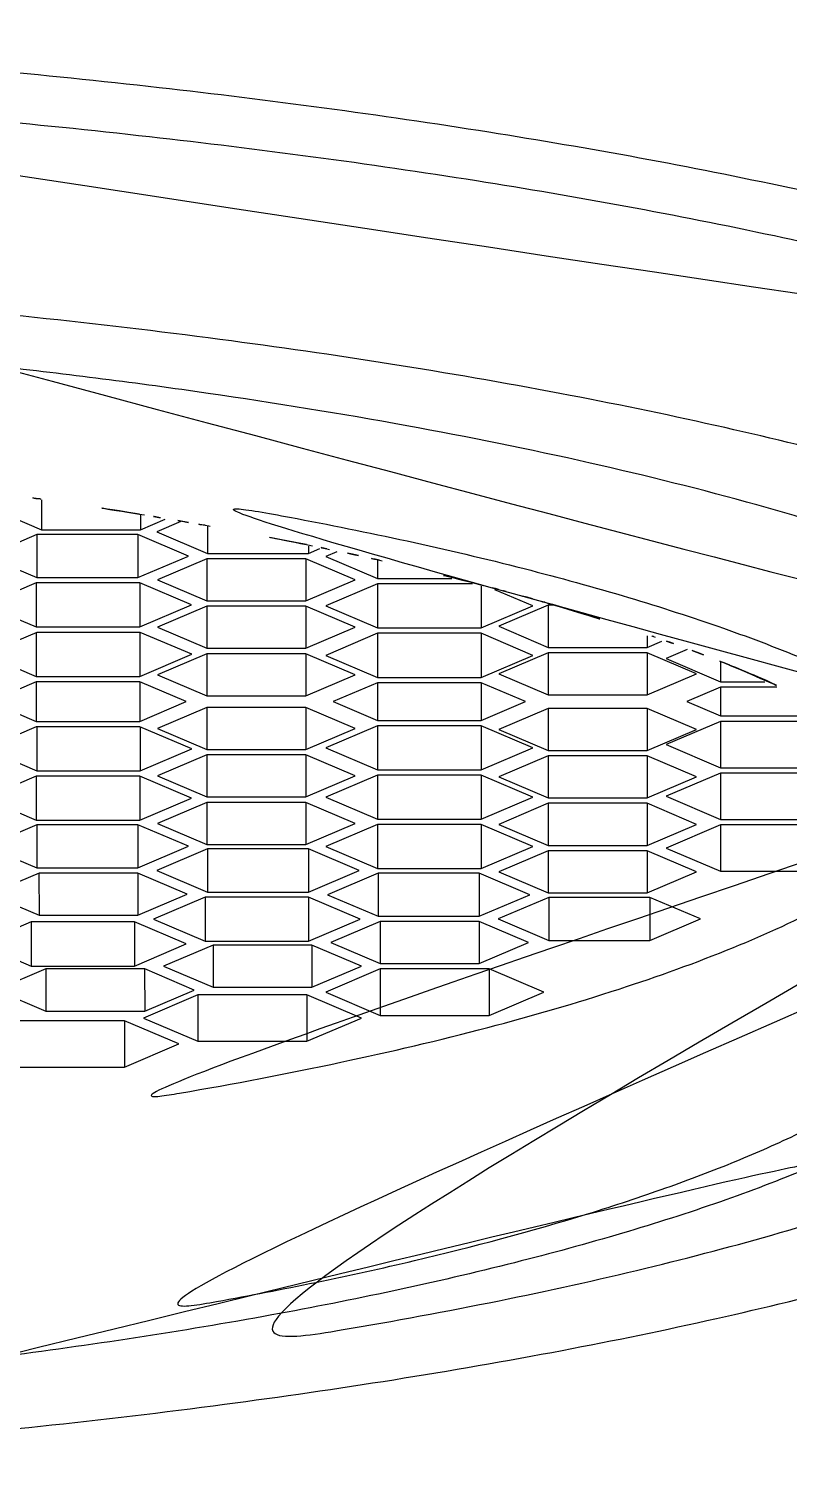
# Model space of a CAD drawing. Extents: x 16296660632 to 16296672714, y -37409619871 to -37409617455.
# Drawn here: x 16296672007.01 to 16296672010.48, y -37409617792.93 to -37409617786.32 of the extents above; entities that cross this region are included whole.
import ezdxf

# ---------------------------------------------------------------- set-up
doc = ezdxf.new("R2010")
doc.units = 0
doc.header["$LTSCALE"] = 10
doc.header["$MEASUREMENT"] = 0
doc.layers.get('0').update_dxf_attribs({"linetype": 'CONTINUOUS'})
doc.layers.add('02___PRT_ALL_AXES', color=7, linetype='CONTINUOUS')

msp = doc.modelspace()

# ---------------------------------------------------------------- linework, layer by layer
at = {"color": 7, "linetype": 'Continuous'}
for p, q in [((16296672006.846781, -37409617788.51413), (16296672007.07254, -37409617788.610237)), ((16296672007.072611, -37409617788.473824), (16296672007.07254, -37409617788.610237)), ((16296672007.524099, -37409617788.544403), (16296672007.524059, -37409617788.610237)), ((16296672007.524059, -37409617788.610237), (16296672007.637199, -37409617788.562073)), ((16296672007.708929, -37409617788.573288), (16296672007.598591, -37409617788.620247)), ((16296672007.82947, -37409617788.592133), (16296672007.829531, -37409617788.718567)), ((16296672007.05011, -37409617788.632553), (16296672006.81917, -37409617788.730858)), ((16296672007.050011, -37409617788.632553), (16296672007.05011, -37409617788.829163)), ((16296672007.51199, -37409617788.632553), (16296672007.05011, -37409617788.632553)), ((16296672007.07254, -37409617788.610237), (16296672007.524059, -37409617788.610237)), ((16296672007.51189, -37409617788.632553), (16296672007.51199, -37409617788.829163)), ((16296672007.742929, -37409617788.730858), (16296672007.51199, -37409617788.632553)), ((16296672007.598591, -37409617788.620247), (16296672007.829531, -37409617788.718567)), ((16296672006.81917, -37409617788.730858), (16296672007.05011, -37409617788.829163)), ((16296672007.51199, -37409617788.829163), (16296672007.742929, -37409617788.730858)), ((16296672007.829531, -37409617788.718567), (16296672008.29141, -37409617788.718567)), ((16296672008.291401, -37409617788.685669), (16296672008.29141, -37409617788.718567)), ((16296672008.29141, -37409617788.718567), (16296672008.34367, -37409617788.69632)), ((16296672008.42, -37409617788.711884), (16296672008.37088, -37409617788.73278)), ((16296672008.37088, -37409617788.73278), (16296672008.607, -37409617788.833298)), ((16296672007.827579, -37409617788.742867), (16296672007.60182, -37409617788.838966)), ((16296672007.827579, -37409617788.742867), (16296672007.827579, -37409617788.935066)), ((16296672008.2791, -37409617788.742867), (16296672007.827579, -37409617788.742867)), ((16296672008.2791, -37409617788.742867), (16296672008.2791, -37409617788.935066)), ((16296672008.50486, -37409617788.838966), (16296672008.2791, -37409617788.742867)), ((16296672008.607, -37409617788.749977), (16296672008.607, -37409617788.833298)), ((16296672007.048161, -37409617788.853462), (16296672006.81204, -37409617788.953979)), ((16296672007.048161, -37409617788.853462), (16296672007.048161, -37409617789.054489)), ((16296672007.520399, -37409617788.853462), (16296672007.048161, -37409617788.853462)), ((16296672007.05011, -37409617788.829163), (16296672007.51199, -37409617788.829163)), ((16296672007.520399, -37409617788.853462), (16296672007.520399, -37409617789.054489)), ((16296672007.756519, -37409617788.953979), (16296672007.520399, -37409617788.853462)), ((16296672007.60182, -37409617788.838966), (16296672007.827579, -37409617788.935066)), ((16296672008.2791, -37409617788.935066), (16296672008.50486, -37409617788.838966)), ((16296672008.607, -37409617788.857872), (16296672008.37088, -37409617788.958389)), ((16296672008.607, -37409617788.833298), (16296672008.94607, -37409617788.833298)), ((16296672008.607, -37409617788.857872), (16296672008.607, -37409617789.058899)), ((16296672009.03978, -37409617788.857872), (16296672008.607, -37409617788.857872)), ((16296672009.079241, -37409617788.868233), (16296672009.079241, -37409617789.058899)), ((16296672009.315359, -37409617788.958389), (16296672009.142599, -37409617788.884842)), ((16296672006.81204, -37409617788.953979), (16296672007.048161, -37409617789.054489)), ((16296672007.520399, -37409617789.054489), (16296672007.756519, -37409617788.953979)), ((16296672007.827579, -37409617788.959663), (16296672007.60182, -37409617789.055763)), ((16296672007.827579, -37409617788.935066), (16296672008.2791, -37409617788.935066)), ((16296672007.827579, -37409617788.959663), (16296672007.827579, -37409617789.151863)), ((16296672008.2791, -37409617788.959663), (16296672007.827579, -37409617788.959663)), ((16296672008.2791, -37409617788.959663), (16296672008.2791, -37409617789.151863)), ((16296672008.50486, -37409617789.055763), (16296672008.2791, -37409617788.959663)), ((16296672008.37088, -37409617788.958389), (16296672008.607, -37409617789.058899)), ((16296672009.079241, -37409617789.058899), (16296672009.315359, -37409617788.958389)), ((16296672009.386431, -37409617788.955254), (16296672009.160669, -37409617789.051353)), ((16296672009.386431, -37409617788.955254), (16296672009.386431, -37409617789.147453)), ((16296672009.410999, -37409617788.955254), (16296672009.386431, -37409617788.955254)), ((16296672007.048161, -37409617789.054489), (16296672007.520399, -37409617789.054489)), ((16296672007.60182, -37409617789.055763), (16296672007.827579, -37409617789.151863)), ((16296672008.2791, -37409617789.151863), (16296672008.50486, -37409617789.055763)), ((16296672008.607, -37409617789.058899), (16296672009.079241, -37409617789.058899)), ((16296672009.160669, -37409617789.051353), (16296672009.386431, -37409617789.147453)), ((16296672007.05081, -37409617789.079071), (16296672006.81337, -37409617789.180153)), ((16296672007.048161, -37409617789.079071), (16296672007.048161, -37409617789.280098)), ((16296672007.52305, -37409617789.079071), (16296672007.05081, -37409617789.079071)), ((16296672007.520399, -37409617789.079071), (16296672007.520399, -37409617789.280098)), ((16296672007.757839, -37409617789.179024), (16296672007.52305, -37409617789.079071)), ((16296672008.607, -37409617789.083481), (16296672008.37088, -37409617789.18399)), ((16296672008.607, -37409617789.083481), (16296672008.607, -37409617789.284508)), ((16296672009.079241, -37409617789.083481), (16296672008.607, -37409617789.083481)), ((16296672009.079241, -37409617789.083481), (16296672009.079241, -37409617789.284508)), ((16296672009.315359, -37409617789.18399), (16296672009.079241, -37409617789.083481)), ((16296672009.83795, -37409617789.095596), (16296672009.83795, -37409617789.147453)), ((16296672009.83795, -37409617789.147453), (16296672009.90575, -37409617789.118591)), ((16296672006.81337, -37409617789.180153), (16296672007.048161, -37409617789.280098)), ((16296672007.520399, -37409617789.280098), (16296672007.757839, -37409617789.179024)), ((16296672007.827579, -37409617789.176437), (16296672007.60182, -37409617789.272537)), ((16296672007.827579, -37409617789.151863), (16296672008.2791, -37409617789.151863)), ((16296672007.827579, -37409617789.176437), (16296672007.827579, -37409617789.368637)), ((16296672008.2791, -37409617789.176437), (16296672007.827579, -37409617789.176437)), ((16296672008.2791, -37409617789.176437), (16296672008.2791, -37409617789.368637)), ((16296672008.50486, -37409617789.272537), (16296672008.2791, -37409617789.176437)), ((16296672008.37088, -37409617789.18399), (16296672008.607, -37409617789.284508)), ((16296672009.079241, -37409617789.284508), (16296672009.315359, -37409617789.18399)), ((16296672009.386431, -37409617789.172028), (16296672009.160669, -37409617789.268143)), ((16296672009.386431, -37409617789.147453), (16296672009.83795, -37409617789.147453)), ((16296672009.386431, -37409617789.172028), (16296672009.386431, -37409617789.364227)), ((16296672009.83795, -37409617789.172028), (16296672009.386431, -37409617789.172028)), ((16296672009.83795, -37409617789.172028), (16296672009.83795, -37409617789.364227)), ((16296672010.063709, -37409617789.268143), (16296672009.83795, -37409617789.172028)), ((16296672010.021521, -37409617789.157837), (16296672009.924549, -37409617789.19912)), ((16296672009.924549, -37409617789.19912), (16296672010.173441, -37409617789.305069)), ((16296672010.173441, -37409617789.214607), (16296672010.173441, -37409617789.305069)), ((16296672007.048161, -37409617789.304672), (16296672006.83527, -37409617789.395287)), ((16296672007.048161, -37409617789.280098), (16296672007.520399, -37409617789.280098)), ((16296672007.048161, -37409617789.304672), (16296672007.048161, -37409617789.485924)), ((16296672007.520399, -37409617789.304672), (16296672007.048161, -37409617789.304672)), ((16296672007.520399, -37409617789.304672), (16296672007.520399, -37409617789.485924)), ((16296672007.73328, -37409617789.395287), (16296672007.520399, -37409617789.304672)), ((16296672007.60182, -37409617789.272537), (16296672007.827579, -37409617789.368637)), ((16296672008.2791, -37409617789.368637), (16296672008.50486, -37409617789.272537)), ((16296672008.607, -37409617789.309082), (16296672008.40447, -37409617789.395287)), ((16296672008.607, -37409617789.284508), (16296672009.079241, -37409617789.284508)), ((16296672008.607, -37409617789.309082), (16296672008.607, -37409617789.481506)), ((16296672009.079241, -37409617789.309082), (16296672008.607, -37409617789.309082)), ((16296672009.079241, -37409617789.309082), (16296672009.079241, -37409617789.481506)), ((16296672009.281771, -37409617789.395287), (16296672009.079241, -37409617789.309082)), ((16296672009.160669, -37409617789.268143), (16296672009.386431, -37409617789.364227)), ((16296672009.83795, -37409617789.364227), (16296672010.063709, -37409617789.268143)), ((16296672010.173441, -37409617789.329643), (16296672010.019211, -37409617789.395287)), ((16296672010.173441, -37409617789.305069), (16296672010.37532, -37409617789.305069)), ((16296672010.173441, -37409617789.329643), (16296672010.173441, -37409617789.460953)), ((16296672010.43018, -37409617789.329643), (16296672010.173441, -37409617789.329643)), ((16296672006.83527, -37409617789.395287), (16296672007.048161, -37409617789.485924)), ((16296672007.520399, -37409617789.485924), (16296672007.73328, -37409617789.395287)), ((16296672007.827579, -37409617789.368637), (16296672008.2791, -37409617789.368637)), ((16296672008.40447, -37409617789.395287), (16296672008.607, -37409617789.481506)), ((16296672009.079241, -37409617789.481506), (16296672009.281771, -37409617789.395287)), ((16296672009.386431, -37409617789.364227), (16296672009.83795, -37409617789.364227)), ((16296672010.019211, -37409617789.395287), (16296672010.173441, -37409617789.460953)), ((16296672007.827579, -37409617789.421944), (16296672007.60182, -37409617789.518051)), ((16296672007.827579, -37409617789.421944), (16296672007.827579, -37409617789.614159)), ((16296672008.2791, -37409617789.421944), (16296672007.827579, -37409617789.421944)), ((16296672008.2791, -37409617789.421944), (16296672008.2791, -37409617789.614159)), ((16296672008.50486, -37409617789.518051), (16296672008.2791, -37409617789.421944)), ((16296672009.386431, -37409617789.426353), (16296672009.160669, -37409617789.522461)), ((16296672009.386431, -37409617789.426353), (16296672009.386431, -37409617789.618568)), ((16296672009.83795, -37409617789.426353), (16296672009.386431, -37409617789.426353)), ((16296672009.83795, -37409617789.426353), (16296672009.83795, -37409617789.618568)), ((16296672010.063709, -37409617789.522461), (16296672009.83795, -37409617789.426353)), ((16296672010.173441, -37409617789.460953), (16296672010.671209, -37409617789.460953)), ((16296672007.048161, -37409617789.510498), (16296672006.81337, -37409617789.610451)), ((16296672007.048161, -37409617789.485924), (16296672007.520399, -37409617789.485924)), ((16296672007.520399, -37409617789.510498), (16296672007.048161, -37409617789.510498)), ((16296672007.05081, -37409617789.510498), (16296672007.05081, -37409617789.711517)), ((16296672007.757839, -37409617789.61158), (16296672007.520399, -37409617789.510498)), ((16296672007.52305, -37409617789.510498), (16296672007.52305, -37409617789.711517)), ((16296672007.60182, -37409617789.518051), (16296672007.827579, -37409617789.614159)), ((16296672008.2791, -37409617789.614159), (16296672008.50486, -37409617789.518051)), ((16296672008.607, -37409617789.506088), (16296672008.37088, -37409617789.606613)), ((16296672008.607, -37409617789.481506), (16296672009.079241, -37409617789.481506)), ((16296672008.607, -37409617789.506088), (16296672008.607, -37409617789.707123)), ((16296672009.079241, -37409617789.506088), (16296672008.607, -37409617789.506088)), ((16296672009.079241, -37409617789.506088), (16296672009.079241, -37409617789.707123)), ((16296672009.315359, -37409617789.606613), (16296672009.079241, -37409617789.506088)), ((16296672009.160669, -37409617789.522461), (16296672009.386431, -37409617789.618568)), ((16296672009.83795, -37409617789.618568), (16296672010.063709, -37409617789.522461)), ((16296672010.173441, -37409617789.485527), (16296672009.924549, -37409617789.591476)), ((16296672010.173441, -37409617789.485527), (16296672010.173441, -37409617789.697433)), ((16296672010.671209, -37409617789.485527), (16296672010.173441, -37409617789.485527)), ((16296672009.924549, -37409617789.591476), (16296672010.173441, -37409617789.697433)), ((16296672006.81337, -37409617789.610451), (16296672007.05081, -37409617789.711517)), ((16296672007.52305, -37409617789.711517), (16296672007.757839, -37409617789.61158)), ((16296672007.827579, -37409617789.638733), (16296672007.60182, -37409617789.73484)), ((16296672007.827579, -37409617789.614159), (16296672008.2791, -37409617789.614159)), ((16296672007.827579, -37409617789.638733), (16296672007.827579, -37409617789.83094)), ((16296672008.2791, -37409617789.638733), (16296672007.827579, -37409617789.638733)), ((16296672008.2791, -37409617789.638733), (16296672008.2791, -37409617789.83094)), ((16296672008.50486, -37409617789.73484), (16296672008.2791, -37409617789.638733)), ((16296672008.37088, -37409617789.606613), (16296672008.607, -37409617789.707123)), ((16296672009.079241, -37409617789.707123), (16296672009.315359, -37409617789.606613)), ((16296672009.386431, -37409617789.643143), (16296672009.160669, -37409617789.73925)), ((16296672009.386431, -37409617789.618568), (16296672009.83795, -37409617789.618568)), ((16296672009.386431, -37409617789.643143), (16296672009.386431, -37409617789.83535)), ((16296672009.83795, -37409617789.643143), (16296672009.386431, -37409617789.643143)), ((16296672009.83795, -37409617789.643143), (16296672009.83795, -37409617789.83535)), ((16296672010.063709, -37409617789.73925), (16296672009.83795, -37409617789.643143)), ((16296672007.05081, -37409617789.711517), (16296672007.52305, -37409617789.711517)), ((16296672008.607, -37409617789.707123), (16296672009.079241, -37409617789.707123)), ((16296672010.173441, -37409617789.722), (16296672009.924549, -37409617789.82795)), ((16296672010.173441, -37409617789.697433), (16296672010.671209, -37409617789.697433)), ((16296672010.173441, -37409617789.722), (16296672010.173441, -37409617789.933899)), ((16296672010.671209, -37409617789.722), (16296672010.173441, -37409617789.722)), ((16296672007.048161, -37409617789.736107), (16296672006.81204, -37409617789.836617)), ((16296672007.048161, -37409617789.736107), (16296672007.048161, -37409617789.937134)), ((16296672007.520399, -37409617789.736107), (16296672007.048161, -37409617789.736107)), ((16296672007.520399, -37409617789.736107), (16296672007.520399, -37409617789.937134)), ((16296672007.756519, -37409617789.836617), (16296672007.520399, -37409617789.736107)), ((16296672007.60182, -37409617789.73484), (16296672007.827579, -37409617789.83094)), ((16296672008.2791, -37409617789.83094), (16296672008.50486, -37409617789.73484)), ((16296672008.607, -37409617789.731697), (16296672008.37088, -37409617789.832207)), ((16296672008.607, -37409617789.731697), (16296672008.607, -37409617789.932716)), ((16296672009.079241, -37409617789.731697), (16296672008.607, -37409617789.731697)), ((16296672009.079241, -37409617789.731697), (16296672009.079241, -37409617789.932716)), ((16296672009.315359, -37409617789.832207), (16296672009.079241, -37409617789.731697)), ((16296672009.160669, -37409617789.73925), (16296672009.386431, -37409617789.83535)), ((16296672009.83795, -37409617789.83535), (16296672010.063709, -37409617789.73925)), ((16296672006.81204, -37409617789.836617), (16296672007.048161, -37409617789.937134)), ((16296672007.520399, -37409617789.937134), (16296672007.756519, -37409617789.836617)), ((16296672007.827579, -37409617789.855522), (16296672007.60182, -37409617789.951622)), ((16296672007.827579, -37409617789.83094), (16296672008.2791, -37409617789.83094)), ((16296672007.827579, -37409617789.855522), (16296672007.827579, -37409617790.047729)), ((16296672008.2791, -37409617789.855522), (16296672007.827579, -37409617789.855522)), ((16296672008.2791, -37409617789.855522), (16296672008.2791, -37409617790.047729)), ((16296672008.50486, -37409617789.951622), (16296672008.2791, -37409617789.855522)), ((16296672008.37088, -37409617789.832207), (16296672008.607, -37409617789.932716)), ((16296672009.079241, -37409617789.932716), (16296672009.315359, -37409617789.832207)), ((16296672009.386431, -37409617789.83535), (16296672009.83795, -37409617789.83535)), ((16296672009.924549, -37409617789.82795), (16296672010.173441, -37409617789.933899)), ((16296672009.386431, -37409617789.859932), (16296672009.160669, -37409617789.956032)), ((16296672009.386431, -37409617789.859932), (16296672009.386431, -37409617790.052139)), ((16296672009.83795, -37409617789.859932), (16296672009.386431, -37409617789.859932)), ((16296672009.83795, -37409617789.859932), (16296672009.83795, -37409617790.052139)), ((16296672010.063709, -37409617789.956032), (16296672009.83795, -37409617789.859932)), ((16296672007.05011, -37409617789.958), (16296672006.81917, -37409617790.056313)), ((16296672007.048161, -37409617789.937134), (16296672007.520399, -37409617789.937134)), ((16296672007.050011, -37409617789.958), (16296672007.05011, -37409617790.154617)), ((16296672007.51199, -37409617789.958), (16296672007.05011, -37409617789.958)), ((16296672007.51189, -37409617789.958), (16296672007.51199, -37409617790.154617)), ((16296672007.742929, -37409617790.056313), (16296672007.51199, -37409617789.958)), ((16296672007.60182, -37409617789.951622), (16296672007.827579, -37409617790.047729)), ((16296672008.2791, -37409617790.047729), (16296672008.50486, -37409617789.951622)), ((16296672008.607, -37409617789.957298), (16296672008.37088, -37409617790.057823)), ((16296672008.607, -37409617789.932716), (16296672009.079241, -37409617789.932716)), ((16296672008.607, -37409617789.957298), (16296672008.607, -37409617790.158333)), ((16296672009.079241, -37409617789.957298), (16296672008.607, -37409617789.957298)), ((16296672009.079241, -37409617789.957298), (16296672009.079241, -37409617790.158333)), ((16296672009.315359, -37409617790.057823), (16296672009.079241, -37409617789.957298)), ((16296672009.160669, -37409617789.956032), (16296672009.386431, -37409617790.052139)), ((16296672009.83795, -37409617790.052139), (16296672010.063709, -37409617789.956032)), ((16296672010.173441, -37409617789.958481), (16296672009.924549, -37409617790.064423)), ((16296672010.173441, -37409617789.933899), (16296672010.671209, -37409617789.933899)), ((16296672010.173441, -37409617789.958481), (16296672010.173441, -37409617790.170372)), ((16296672010.671209, -37409617789.958481), (16296672010.173441, -37409617789.958481)), ((16296672006.81917, -37409617790.056313), (16296672007.05011, -37409617790.154617)), ((16296672007.51199, -37409617790.154617), (16296672007.742929, -37409617790.056313)), ((16296672007.827579, -37409617790.047729), (16296672008.2791, -37409617790.047729)), ((16296672009.386431, -37409617790.052139), (16296672009.83795, -37409617790.052139)), ((16296672007.829531, -37409617790.068604), (16296672007.598591, -37409617790.166908)), ((16296672007.82943, -37409617790.068604), (16296672007.829531, -37409617790.265221)), ((16296672008.29141, -37409617790.068604), (16296672007.829531, -37409617790.068604)), ((16296672008.291309, -37409617790.068604), (16296672008.29141, -37409617790.265221)), ((16296672008.52235, -37409617790.166908), (16296672008.29141, -37409617790.068604)), ((16296672008.37088, -37409617790.057823), (16296672008.607, -37409617790.158333)), ((16296672009.079241, -37409617790.158333), (16296672009.315359, -37409617790.057823)), ((16296672009.386431, -37409617790.076714), (16296672009.160669, -37409617790.172821)), ((16296672009.386431, -37409617790.076714), (16296672009.386431, -37409617790.268921)), ((16296672009.83795, -37409617790.076714), (16296672009.386431, -37409617790.076714)), ((16296672009.83795, -37409617790.076714), (16296672009.83795, -37409617790.268921)), ((16296672010.063709, -37409617790.172821), (16296672009.83795, -37409617790.076714)), ((16296672009.924549, -37409617790.064423), (16296672010.173441, -37409617790.170372)), ((16296672007.060459, -37409617790.178642), (16296672006.8347, -37409617790.27475)), ((16296672007.05011, -37409617790.154617), (16296672007.51199, -37409617790.154617)), ((16296672007.060369, -37409617790.178642), (16296672007.060459, -37409617790.370857)), ((16296672007.51199, -37409617790.178642), (16296672007.060459, -37409617790.178642)), ((16296672007.51189, -37409617790.178642), (16296672007.51199, -37409617790.370857)), ((16296672007.737749, -37409617790.27475), (16296672007.51199, -37409617790.178642)), ((16296672007.598591, -37409617790.166908), (16296672007.829531, -37409617790.265221)), ((16296672008.29141, -37409617790.265221), (16296672008.52235, -37409617790.166908)), ((16296672008.60895, -37409617790.179199), (16296672008.37801, -37409617790.277512)), ((16296672008.607, -37409617790.158333), (16296672009.079241, -37409617790.158333)), ((16296672008.60885, -37409617790.179199), (16296672008.60895, -37409617790.375816)), ((16296672009.070829, -37409617790.179199), (16296672008.60895, -37409617790.179199)), ((16296672009.07073, -37409617790.179199), (16296672009.070829, -37409617790.375816)), ((16296672009.301769, -37409617790.277512), (16296672009.070829, -37409617790.179199)), ((16296672009.160669, -37409617790.172821), (16296672009.386431, -37409617790.268921)), ((16296672009.83795, -37409617790.268921), (16296672010.063709, -37409617790.172821)), ((16296672010.173441, -37409617790.170372), (16296672010.671209, -37409617790.170372)), ((16296672006.8347, -37409617790.27475), (16296672007.060459, -37409617790.370857)), ((16296672007.51199, -37409617790.370857), (16296672007.737749, -37409617790.27475)), ((16296672007.81917, -37409617790.289253), (16296672007.58305, -37409617790.389763)), ((16296672007.819071, -37409617790.289253), (16296672007.81917, -37409617790.490273)), ((16296672008.29141, -37409617790.289253), (16296672007.81917, -37409617790.289253)), ((16296672007.829531, -37409617790.265221), (16296672008.29141, -37409617790.265221)), ((16296672008.291309, -37409617790.289253), (16296672008.29141, -37409617790.490273)), ((16296672008.527531, -37409617790.389763), (16296672008.29141, -37409617790.289253)), ((16296672008.37801, -37409617790.277512), (16296672008.60895, -37409617790.375816)), ((16296672009.070829, -37409617790.375816), (16296672009.301769, -37409617790.277512)), ((16296672009.388371, -37409617790.289787), (16296672009.157431, -37409617790.388107)), ((16296672009.386431, -37409617790.268921), (16296672009.83795, -37409617790.268921)), ((16296672009.388281, -37409617790.289787), (16296672009.388371, -37409617790.486412)), ((16296672009.85026, -37409617790.289787), (16296672009.388371, -37409617790.289787)), ((16296672009.850161, -37409617790.289787), (16296672009.85026, -37409617790.486412)), ((16296672010.0812, -37409617790.388107), (16296672009.85026, -37409617790.289787)), ((16296672007.060459, -37409617790.370857), (16296672007.51199, -37409617790.370857)), ((16296672008.60895, -37409617790.375816), (16296672009.070829, -37409617790.375816)), ((16296672009.157431, -37409617790.388107), (16296672009.388371, -37409617790.486412)), ((16296672009.85026, -37409617790.486412), (16296672010.0812, -37409617790.388107)), ((16296672007.02421, -37409617790.402046), (16296672006.78809, -37409617790.502563)), ((16296672007.024111, -37409617790.402046), (16296672007.02421, -37409617790.603073)), ((16296672007.49645, -37409617790.402046), (16296672007.02421, -37409617790.402046)), ((16296672007.496349, -37409617790.402046), (16296672007.49645, -37409617790.603073)), ((16296672007.732571, -37409617790.502563), (16296672007.49645, -37409617790.402046)), ((16296672007.58305, -37409617790.389763), (16296672007.81917, -37409617790.490273)), ((16296672008.29141, -37409617790.490273), (16296672008.527531, -37409617790.389763)), ((16296672008.61931, -37409617790.399841), (16296672008.393551, -37409617790.495949)), ((16296672008.619209, -37409617790.399841), (16296672008.61931, -37409617790.592049)), ((16296672009.070829, -37409617790.399841), (16296672008.61931, -37409617790.399841)), ((16296672009.07074, -37409617790.399841), (16296672009.070829, -37409617790.592049)), ((16296672009.296591, -37409617790.495949), (16296672009.070829, -37409617790.399841)), ((16296672006.78809, -37409617790.502563), (16296672007.02421, -37409617790.603073)), ((16296672007.49645, -37409617790.603073), (16296672007.732571, -37409617790.502563)), ((16296672007.855419, -37409617790.508232), (16296672007.62966, -37409617790.60434)), ((16296672007.81917, -37409617790.490273), (16296672008.29141, -37409617790.490273)), ((16296672007.85533, -37409617790.508232), (16296672007.855419, -37409617790.700447)), ((16296672008.30695, -37409617790.508232), (16296672007.855419, -37409617790.508232)), ((16296672008.30685, -37409617790.508232), (16296672008.30695, -37409617790.700447)), ((16296672008.532709, -37409617790.60434), (16296672008.30695, -37409617790.508232)), ((16296672008.393551, -37409617790.495949), (16296672008.61931, -37409617790.592049)), ((16296672009.070829, -37409617790.592049), (16296672009.296591, -37409617790.495949)), ((16296672009.388371, -37409617790.486412), (16296672009.85026, -37409617790.486412)), ((16296672007.091539, -37409617790.616631), (16296672006.86578, -37409617790.71273)), ((16296672007.02421, -37409617790.603073), (16296672007.49645, -37409617790.603073)), ((16296672007.09144, -37409617790.616631), (16296672007.091539, -37409617790.808838)), ((16296672007.54306, -37409617790.616631), (16296672007.091539, -37409617790.616631)), ((16296672007.542959, -37409617790.616631), (16296672007.54306, -37409617790.808838)), ((16296672007.76882, -37409617790.71273), (16296672007.54306, -37409617790.616631)), ((16296672007.62966, -37409617790.60434), (16296672007.855419, -37409617790.700447)), ((16296672008.30695, -37409617790.700447), (16296672008.532709, -37409617790.60434)), ((16296672008.61931, -37409617790.616631), (16296672008.37042, -37409617790.72258)), ((16296672008.6192, -37409617790.616631), (16296672008.61931, -37409617790.828522)), ((16296672008.61931, -37409617790.592049), (16296672009.070829, -37409617790.592049)), ((16296672009.117081, -37409617790.616631), (16296672008.61931, -37409617790.616631)), ((16296672009.11698, -37409617790.616631), (16296672009.117081, -37409617790.828522)), ((16296672009.365971, -37409617790.722572), (16296672009.117081, -37409617790.616631)), ((16296672006.86578, -37409617790.71273), (16296672007.091539, -37409617790.808838)), ((16296672007.54306, -37409617790.808838), (16296672007.76882, -37409617790.71273)), ((16296672007.855419, -37409617790.700447), (16296672008.30695, -37409617790.700447)), ((16296672007.786051, -37409617790.734863), (16296672007.537161, -37409617790.840813)), ((16296672007.78594, -37409617790.734863), (16296672007.786051, -37409617790.946762)), ((16296672008.283819, -37409617790.734863), (16296672007.786051, -37409617790.734863)), ((16296672008.28371, -37409617790.734863), (16296672008.283819, -37409617790.946762)), ((16296672008.532709, -37409617790.840813), (16296672008.283819, -37409617790.734863)), ((16296672008.37042, -37409617790.72258), (16296672008.61931, -37409617790.828522)), ((16296672009.117081, -37409617790.828522), (16296672009.365971, -37409617790.722572)), ((16296672007.091539, -37409617790.808838), (16296672007.54306, -37409617790.808838)), ((16296672007.537161, -37409617790.840813), (16296672007.786051, -37409617790.946762)), ((16296672008.283819, -37409617790.946762), (16296672008.532709, -37409617790.840813)), ((16296672008.61931, -37409617790.828522), (16296672009.117081, -37409617790.828522)), ((16296672007.45056, -37409617790.853104), (16296672006.952789, -37409617790.853104)), ((16296672007.450451, -37409617790.853104), (16296672007.45056, -37409617791.065002)), ((16296672007.69944, -37409617790.959053), (16296672007.45056, -37409617790.853104)), ((16296672007.45056, -37409617791.065002), (16296672007.69944, -37409617790.959053)), ((16296672007.786051, -37409617790.946762), (16296672008.283819, -37409617790.946762)), ((16296672006.952789, -37409617791.065002), (16296672007.45056, -37409617791.065002))]:
    msp.add_line(p, q, dxfattribs=at)
for points, knots in [([(16296672002.61055, -37409617786.322723), (16296672003.181561, -37409617786.322723), (16296672004.31267, -37409617786.342506), (16296672005.980021, -37409617786.431236), (16296672007.57865, -37409617786.576988), (16296672009.076099, -37409617786.776627), (16296672010.44191, -37409617787.025887), (16296672011.48126, -37409617787.278351), (16296672012.223631, -37409617787.505119), (16296672012.711691, -37409617787.678162), (16296672013.148251, -37409617787.8592), (16296672013.417521, -37409617787.99147), (16296672013.542379, -37409617788.059387)], [0, 0, 0, 0, 0.15362529, 0.30428754, 0.44912371, 0.5853934, 0.71058684, 0.8225006, 0.87290941, 0.9193703, 0.96175968, 1, 1, 1, 1]), ([(16296672013.45347, -37409617788.269112), (16296672013.329269, -37409617788.201851), (16296672013.06147, -37409617788.070892), (16296672012.627529, -37409617787.891586), (16296672012.1427, -37409617787.720253), (16296672011.405741, -37409617787.495789), (16296672010.3745, -37409617787.245903), (16296672009.019819, -37409617786.999184), (16296672007.535089, -37409617786.801598), (16296672005.95038, -37409617786.657356), (16296672004.29777, -37409617786.569557), (16296672002.610861, -37409617786.540077), (16296672000.923941, -37409617786.569527), (16296671999.271311, -37409617786.65731), (16296671997.686569, -37409617786.801537), (16296671996.201799, -37409617786.9991), (16296671994.847071, -37409617787.245796), (16296671993.815769, -37409617787.495667), (16296671993.07877, -37409617787.720131), (16296671992.593901, -37409617787.891457), (16296671992.15992, -37409617788.070763), (16296671991.892099, -37409617788.201714), (16296671991.767879, -37409617788.268967)], [0, 0, 0, 0, 0.01915891, 0.04039278, 0.06365382, 0.08887869, 0.14485956, 0.20745606, 0.27557055, 0.34795144, 0.42323684, 0.49999254, 0.57674851, 0.65203471, 0.72441692, 0.79253321, 0.85513194, 0.91111542, 0.93634162, 0.95960417, 0.98083985, 1, 1, 1, 1]), ([(16296672013.46616, -37409617789.495399), (16296672013.3841, -37409617789.415787), (16296672013.19096, -37409617789.259987), (16296672012.85137, -37409617789.049591), (16296672012.442961, -37409617788.846764), (16296672011.968309, -37409617788.652786), (16296672011.430321, -37409617788.468903), (16296672010.832479, -37409617788.296402), (16296672010.17877, -37409617788.136459), (16296672009.211361, -37409617787.935883), (16296672007.895981, -37409617787.728127), (16296672006.215851, -37409617787.549347), (16296672004.437969, -37409617787.439987), (16296672002.61054, -37409617787.403183), (16296672000.783119, -37409617787.439987), (16296671999.00523, -37409617787.549347), (16296671997.325109, -37409617787.728127), (16296671996.009741, -37409617787.935883), (16296671995.04232, -37409617788.136459), (16296671994.388611, -37409617788.296402), (16296671993.790779, -37409617788.468903), (16296671993.252781, -37409617788.652786), (16296671992.77813, -37409617788.846764), (16296671992.36972, -37409617789.049599), (16296671992.03014, -37409617789.259987), (16296671991.83699, -37409617789.415787), (16296671991.75494, -37409617789.495399)], [0, 0, 0, 0, 0.01530245, 0.03306711, 0.05338385, 0.0762633, 0.10165059, 0.12944682, 0.15951849, 0.19170477, 0.26166257, 0.33765055, 0.41777421, 0.50000012, 0.58222603, 0.66234967, 0.73833764, 0.80829541, 0.84048167, 0.87055332, 0.89834953, 0.9237368, 0.94661622, 0.96693294, 0.98469757, 1, 1, 1, 1]), ([(16296672006.867661, -37409617787.864067), (16296672007.19002, -37409617787.900124), (16296672007.81579, -37409617787.979622), (16296672008.720181, -37409617788.125954), (16296672009.55673, -37409617788.294647), (16296672010.316259, -37409617788.483788), (16296672010.99052, -37409617788.691147), (16296672011.5725, -37409617788.914413), (16296672012.05617, -37409617789.151001), (16296672012.333969, -37409617789.331581), (16296672012.451731, -37409617789.425468)], [0, 0, 0, 0, 0.16627249, 0.32329554, 0.4695311, 0.60360824, 0.72436954, 0.83093533, 0.92279815, 1, 1, 1, 1]), ([(16296672010.916071, -37409617789.364594), (16296672010.804581, -37409617789.308594), (16296672010.56432, -37409617789.199997), (16296672010.17568, -37409617789.052582), (16296672009.741779, -37409617788.912888), (16296672009.083549, -37409617788.731888), (16296672008.16646, -37409617788.53479), (16296672007.403009, -37409617788.415573), (16296672006.99968, -37409617788.362007)], [0, 0, 0, 0, 0.09222822, 0.19471446, 0.30712788, 0.42906421, 0.69922758, 1, 1, 1, 1]), ([(16296672012.57225, -37409617789.529373), (16296672012.64254, -37409617789.595261), (16296672012.764, -37409617789.728394), (16296672012.8682, -37409617789.922432), (16296672012.9062, -37409617790.076233), (16296672012.91374, -37409617790.188972), (16296672012.90089, -37409617790.301643), (16296672012.855579, -37409617790.455589), (16296672012.74226, -37409617790.64901), (16296672012.534189, -37409617790.865646), (16296672012.252609, -37409617791.075508), (16296672011.899019, -37409617791.278038), (16296672011.475439, -37409617791.472267), (16296672010.984699, -37409617791.65686), (16296672010.430281, -37409617791.830406), (16296672009.816259, -37409617791.991547), (16296672009.147249, -37409617792.139053), (16296672008.162781, -37409617792.320648), (16296672007.397181, -37409617792.425133), (16296672006.872499, -37409617792.483856)], [0, 0, 0, 0, 0.03852553, 0.07153487, 0.08674777, 0.10158447, 0.11647843, 0.1318575, 0.16547231, 0.20484255, 0.25128845, 0.30544184, 0.36751486, 0.43744208, 0.514975, 0.59973187, 0.69122083, 0.78887107, 1, 1, 1, 1]), ([(16296671991.778391, -37409617790.875427), (16296671991.862551, -37409617790.954308), (16296671992.059259, -37409617791.108566), (16296671992.403021, -37409617791.317001), (16296671992.81455, -37409617791.517883), (16296671993.29129, -37409617791.709877), (16296671993.830339, -37409617791.891853), (16296671994.428209, -37409617792.062477), (16296671995.08099, -37409617792.220627), (16296671996.0455, -37409617792.418839), (16296671997.355301, -37409617792.624107), (16296671999.026871, -37409617792.800774), (16296672000.794399, -37409617792.908783), (16296672002.61054, -37409617792.945137), (16296672004.42668, -37409617792.908783), (16296672006.19421, -37409617792.800774), (16296672007.86578, -37409617792.624107), (16296672009.175579, -37409617792.418839), (16296672010.140091, -37409617792.220642), (16296672010.79287, -37409617792.062477), (16296672011.390751, -37409617791.891853), (16296672011.9298, -37409617791.709892), (16296672012.40654, -37409617791.517883), (16296672012.818069, -37409617791.317009), (16296672013.161831, -37409617791.108566), (16296672013.35854, -37409617790.954308), (16296672013.442711, -37409617790.875427)], [0, 0, 0, 0, 0.01548348, 0.03341802, 0.05388341, 0.0768844, 0.10236261, 0.13021796, 0.16031734, 0.19250082, 0.2623699, 0.33817652, 0.41805374, 0.49999971, 0.5819457, 0.66182295, 0.73762962, 0.80749877, 0.83968229, 0.86978171, 0.8976371, 0.92311536, 0.9461164, 0.96658183, 0.98451646, 1, 1, 1, 1]), ([(16296672006.876419, -37409617792.389183), (16296672007.293871, -37409617792.335732), (16296672008.08392, -37409617792.215919), (16296672009.032829, -37409617792.015762), (16296672009.71324, -37409617791.830872), (16296672010.16086, -37409617791.687912), (16296672010.560869, -37409617791.536781), (16296672010.80773, -37409617791.425163), (16296672010.922029, -37409617791.367523)], [0, 0, 0, 0, 0.30139019, 0.57196594, 0.69392508, 0.8061891, 0.90832965, 1, 1, 1, 1])]:
    msp.add_open_spline(points, degree=3, knots=knots, dxfattribs=at)
at = {"layer": '02___PRT_ALL_AXES', "color": 7, "linetype": 'Continuous'}
for p, q in [((16296672007.065359, -37409617788.46978), (16296672007.06912, -37409617788.470306)), ((16296672007.520041, -37409617788.539101), (16296672007.54266, -37409617788.542801)), ((16296672007.608061, -37409617788.553627), (16296672007.61574, -37409617788.554909)), ((16296672007.819799, -37409617788.590134), (16296672007.835871, -37409617788.592987)), ((16296672007.835871, -37409617788.592987), (16296672007.841841, -37409617788.594063)), ((16296672008.2827, -37409617788.678284), (16296672008.301991, -37409617788.682228)), ((16296672008.301991, -37409617788.682228), (16296672008.30905, -37409617788.68367)), ((16296672008.37505, -37409617788.697357), (16296672008.387659, -37409617788.699997)), ((16296672008.615101, -37409617788.749481), (16296672008.627291, -37409617788.752228)), ((16296672009.08342, -37409617788.863007), (16296672009.089479, -37409617788.864594)), ((16296672009.31513, -37409617788.925888), (16296672009.330469, -37409617788.930222)), ((16296672009.37011, -37409617788.941551), (16296672009.38732, -37409617788.94651)), ((16296672009.38732, -37409617788.94651), (16296672009.393021, -37409617788.948174)), ((16296672009.867599, -37409617789.098518), (16296672009.87496, -37409617789.101082))]:
    msp.add_line(p, q, dxfattribs=at)
for centre, radius, start, end in [((16296672003.6306, -37409617812.588074), 24.361647, 81.894811, 82.0969626), ((16296672003.798981, -37409617811.419128), 23.180636, 80.7626493, 81.8901437), ((16296672004.06077, -37409617809.777542), 21.518318, 80.5114834, 80.6880532), ((16296672004.14603, -37409617809.268669), 21.002347, 80.1366741, 80.4908584), ((16296672004.25351, -37409617808.648148), 20.372591, 79.9182687, 80.1354148), ((16296672004.49522, -37409617807.308319), 19.011136, 78.5084303, 79.8610969), ((16296672004.841261, -37409617805.574783), 17.243399, 78.1742952, 78.3981815), ((16296672004.96199, -37409617805.000168), 16.656247, 77.6660505, 78.1313226), ((16296672005.108049, -37409617804.329247), 15.969619, 77.3139444, 77.6638219), ((16296672005.45079, -37409617802.825333), 14.427143, 75.4164721, 77.2807439), ((16296672005.886539, -37409617801.112343), 12.659616, 75.0156806, 75.3446949), ((16296672005.96644, -37409617800.813248), 12.350042, 74.848569, 75.0150472), ((16296672006.07226, -37409617800.423447), 11.946136, 74.2489396, 74.8498348), ((16296672006.24184, -37409617799.82), 11.319314, 73.956596, 74.1652517), ((16296672007.120359, -37409617797.017303), 8.381783, 70.8670268, 71.0278353), ((16296672007.22139, -37409617796.727287), 8.074684, 70.1852149, 70.814422), ((16296672007.42738, -37409617796.155617), 7.467038, 69.063099, 70.1854205), ((16296672007.6868, -37409617795.474098), 6.737812, 67.9621716, 69.0525071)]:
    msp.add_arc(centre, radius, start, end, dxfattribs=at)
for points, knots in [([(16296672009.393021, -37409617788.948174), (16296672009.43227, -37409617788.959541), (16296672009.583879, -37409617789.004402), (16296672009.73447, -37409617789.052719), (16296672009.84535, -37409617789.090843)], [0, 0, 0, 0, 0.25844842, 1, 1, 1, 1]), ([(16296672010.214939, -37409617789.228577), (16296672010.252439, -37409617789.243759), (16296672010.39427, -37409617789.302803), (16296672010.533819, -37409617789.36747), (16296672010.63451, -37409617789.419159)], [0, 0, 0, 0, 0.26332361, 1, 1, 1, 1]), ([(16296672011.27697, -37409617789.882736), (16296672011.199789, -37409617789.96505), (16296672011.00613, -37409617790.124939), (16296672010.652571, -37409617790.334373), (16296672010.212509, -37409617790.533913), (16296672009.69018, -37409617790.721336), (16296672009.0907, -37409617790.894707), (16296672008.420401, -37409617791.052048), (16296672007.686501, -37409617791.191544), (16296672007.17548, -37409617791.269234), (16296672006.910879, -37409617791.305153)], [0, 0, 0, 0, 0.07277464, 0.16071086, 0.26446991, 0.38389999, 0.5183284, 0.66672248, 0.82778397, 1, 1, 1, 1]), ([(16296672011.510201, -37409617790.386848), (16296672011.50844, -37409617790.435989), (16296672011.490511, -37409617790.53772), (16296672011.423349, -37409617790.685158), (16296672011.3174, -37409617790.829529), (16296672011.17375, -37409617790.970772), (16296672010.993071, -37409617791.10891), (16296672010.77603, -37409617791.243629), (16296672010.523411, -37409617791.374489), (16296672010.236231, -37409617791.500977), (16296672009.91564, -37409617791.622566), (16296672009.42836, -37409617791.783043), (16296672008.74507, -37409617791.964493), (16296672007.844431, -37409617792.148453), (16296672007.207621, -37409617792.246979), (16296672006.874281, -37409617792.291786)], [0, 0, 0, 0, 0.02819293, 0.05842477, 0.09212973, 0.13030412, 0.17356938, 0.22227989, 0.27660125, 0.33656836, 0.40212091, 0.4731246, 0.63065606, 0.80714662, 1, 1, 1, 1])]:
    msp.add_open_spline(points, degree=3, knots=knots, dxfattribs=at)

doc.saveas('drawing.dxf')
